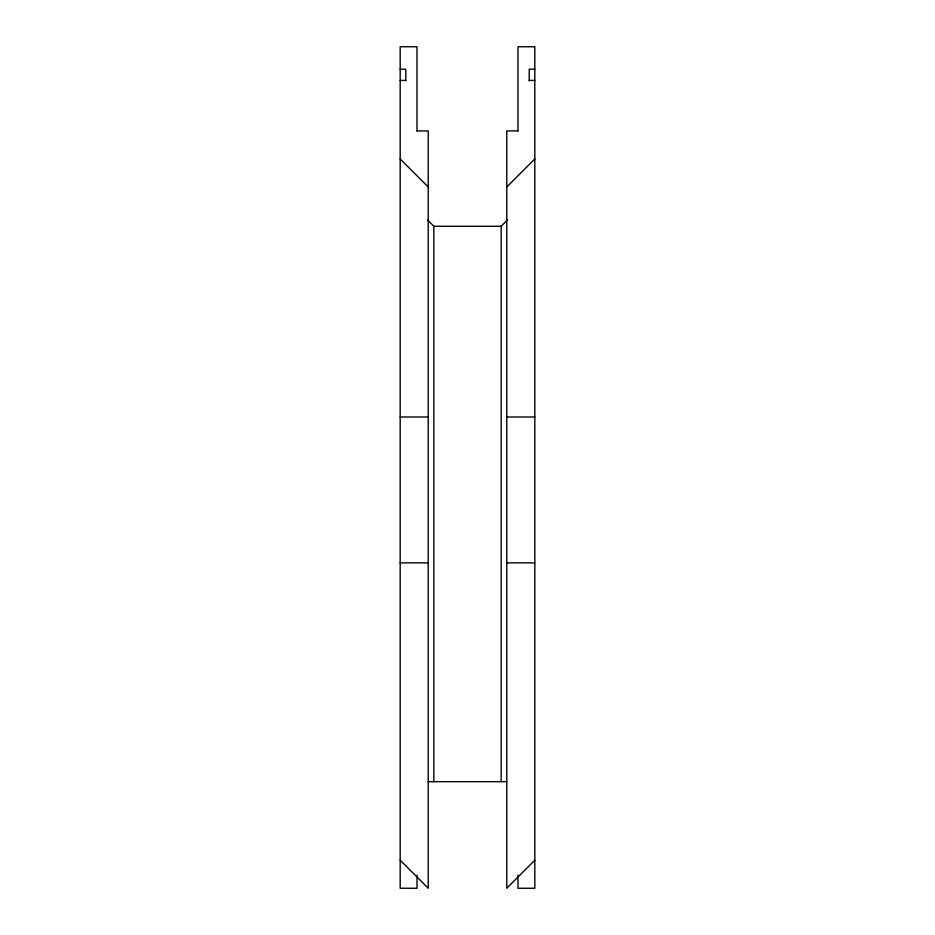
<?xml version="1.0" encoding="UTF-8"?>
<svg xmlns="http://www.w3.org/2000/svg" width="935" height="935" viewBox="0 0 935 935"><rect width="100%" height="100%" fill="white"/><g stroke="black" fill="none" stroke-linecap="round" stroke-linejoin="round"><path stroke-width="1.4" d="M506.77 187L534.82 158.95M501.16 781.66L501.16 226.27L507.471 219.959M534.82 860.2L506.77 888.25L506.77 130.9L517.99 130.9M400.18 69.19L405.79 69.19L405.79 80.831M534.82 69.19L529.21 69.19L529.21 80.831M400.18 80.41L405.79 80.41M529.21 80.41L534.82 80.41M417.01 130.9L428.23 130.9L428.23 888.25L400.18 860.2M427.529 219.959L433.84 226.27L501.16 226.27M400.18 417.01L428.23 417.01M506.77 417.01L534.82 417.01M400.18 562.87L428.23 562.87M506.77 562.87L534.82 562.87M428.23 781.66L506.77 781.66M400.18 158.95L428.23 187M517.99 131.005L517.99 46.75L534.82 46.75L534.82 888.25L517.99 888.25L517.99 875.137M433.84 226.27L433.84 781.66M417.01 131.005L417.01 46.75L400.18 46.75L400.18 888.25L417.01 888.25L417.01 875.137"/></g></svg>
